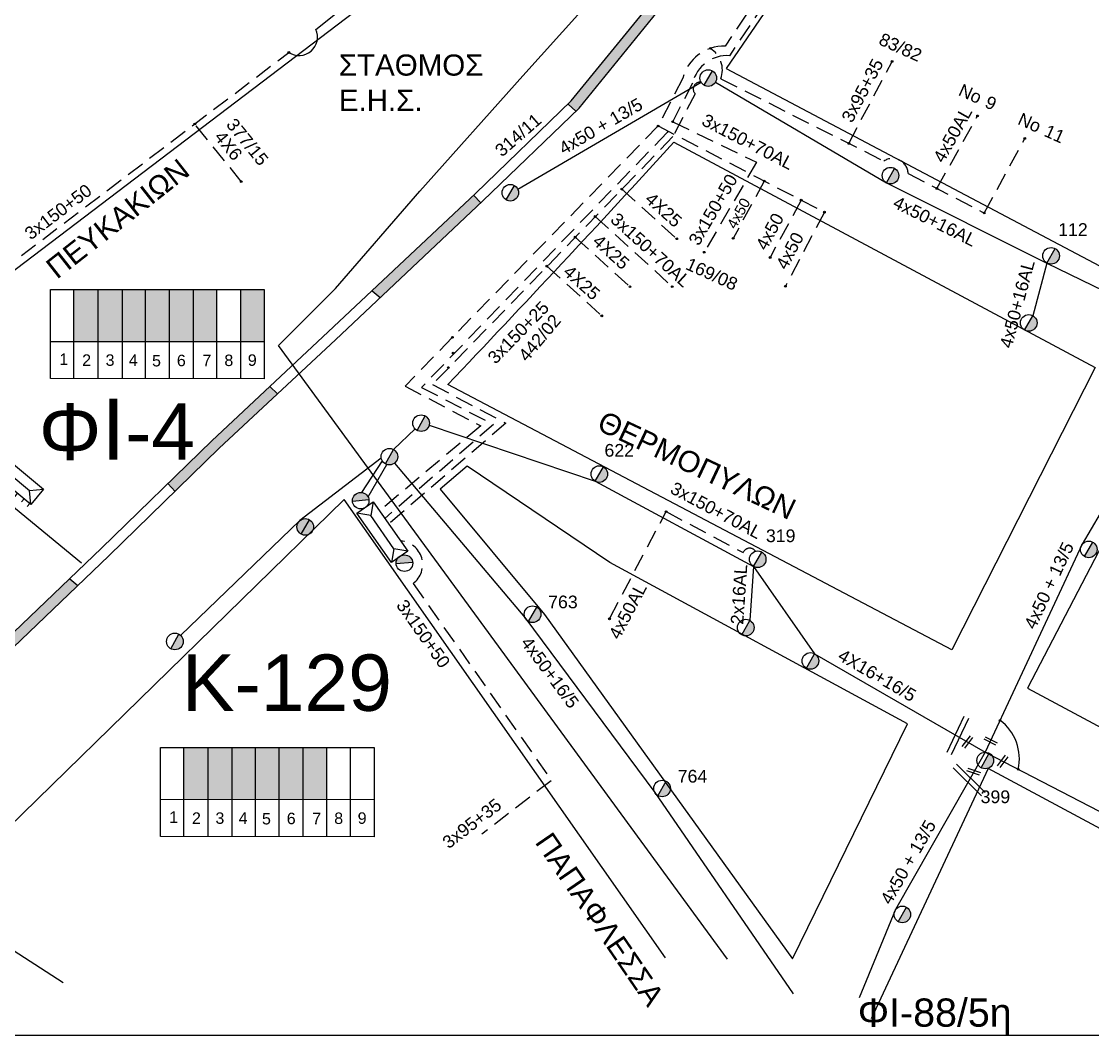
# Model space of a CAD drawing. Header units: millimetres. Extents: x 1421 to 7616, y 908 to 2861.
# Drawn here: x 6857.5 to 7009.7, y 1836.3 to 1980.2 of the extents above; entities that cross this region are included whole.
import ezdxf
from ezdxf.enums import TextEntityAlignment as Align
from ezdxf.lldxf.tags import DXFTag

# ---------------------------------------------------------------- set-up
doc = ezdxf.new("R2010")
doc.units = ezdxf.units.MM
doc.linetypes.add('DASHED', pattern=[19.05, 12.7, -6.35])
for name, color, linetype, lineweight in [('2x16AL', 7, 'Continuous', 30), ('2x6', 7, 'SYN_LINE', 30), ('3x150+25', 7, 'Continuous', 30), ('3x150+50', 7, 'Continuous', 30), ('3x95+35', 7, 'Continuous', 30), ('4X16+16_5', 7, 'Continuous', 30), ('4x50', 7, 'Continuous', 30), ('4x50 + 13_5', 7, 'SYN_LINE', 30), ('4x50+16_5', 7, 'Continuous', 30), ('Άγνωστα', 7, 'Continuous', 30), ('Γυμνά εναέρια ΧΤ (3Φ) 4x50AL', 7, 'Continuous', 30), ('Γυμνά εναέρια ΧΤ και ΦΟΠ (3Φ)   4x50+16AL', 7, 'Continuous', 30), ('Καλωδια Χ.Τ 3x95+35', 7, 'DASHED', 30), ('Καλώδια ΧΤ   3x150+70AL', 7, 'DASHED', 30), ('Καλώδια ΧΤ   3x150AL+50CU', 7, 'DASHED', 30), ('Υπογεια Καλωδια Δικτυου ΧΤ 4X25', 7, 'DASHED', 30), ('Υπόγεια καλώδια Παροχών ΧΤ   4x50AL', 7, 'DASHED', 30), ('Υπόγεια καλώδια Παροχών ΧΤ   4x6', 7, 'DASHED', 30)]:
    doc.layers.add(name, color=color, linetype=linetype, lineweight=lineweight)
for name, color, linetype in [('Pillar OTE', 7, 'Continuous'), ('TEXT ΚΑΛΩΔΙΩΝ', 7, 'Continuous'), ('ΑΓΝΩΣΤΟ ΕΝΑΕΡΙΟ ΚΑΛΩΔΙΟ', 7, 'Continuous'), ('ΑΓΝΩΣΤΟ ΥΠΟΓΕΙΟ ΚΑΛΩΔΙΟ', 7, 'DASHED'), ('Επιγραφές - Σχήματα', 7, 'Continuous'), ('Μηχανική τομή', 7, 'Continuous'), ('Στύλος Ξύλινος', 7, 'Continuous'), ('Στύλος Ξύλινος @ 1', 7, 'Continuous'), ('Στύλος ΦΜ', 7, 'Continuous'), ('Στύλος ΦΜ @ 1', 7, 'Continuous'), ('Συνδέσεις', 7, 'Continuous'), ('Τομή', 7, 'Continuous'), ('Υποσταθμός εναέριος 2 στύλων', 7, 'Continuous'), ('Υποσταθμός πόλεως', 7, 'Continuous'), ('Υπόβαθρο ΔΕΗ', 7, 'Continuous'), ('ΦΥΣΙΚΟ ΑΕΡΙΟ', 7, 'NATURAL_GAS_SUPPLY')]:
    doc.layers.add(name, color=color, linetype=linetype)
doc.styles.add('arial', font='ARIAL.TTF')
doc.styles.get("Standard").update_dxf_attribs({"font": 'ARIAL.TTF', "height": 1.8})
tags = doc.linetypes.add('NATURAL_GAS_SUPPLY', pattern='A,12.7,-5.08,["ΦΑ",Standard,S=2.54,R=0,X=-2.54,Y=-1.27],-5.08', length=22.86).pattern_tags.tags
tags[6] = DXFTag(74, 10)
doc.linetypes.add('SYN_LINE', pattern='A,0.5,-0.0001,["/\\/\\/\\/",Standard,S=0.1,R=0,X=0,Y=-0.05],-0.25', length=0.7501)

# ---------------------------------------------------------------- blocks, each defined once
blk = doc.blocks.new('ΥΠΑΡΧΩΝ ΤΣΙΜΕΝΤΕΝΙΟΣ ΣΤΥΛΟΣ')
at = {"layer": 'Στύλος ΦΜ'}
blk.add_hatch(color=7, dxfattribs=at).paths.add_polyline_path([(-1.29, -2.28, 0.574793), (2.62, 0, 0.268822), (1.3, 2.27)])
at = {"layer": 'Στύλος ΦΜ', "color": 7}
blk.add_line((-1.29, -2.28), (1.3, 2.27), dxfattribs=at)
blk.add_circle((0, 0), 2.62, dxfattribs=at)
at = {"layer": 'Στύλος ΦΜ', "flags": 4}
for tag, p in [('ΑΡΙΘΜΟΣ', (-4.68, 8.05)), ('ΤΥΠΟΣ', (-4.91, 3.03))]:
    blk.add_attdef(tag, p, '', height=4, dxfattribs=at)
blk = doc.blocks.new('ΥΠΑΡΧΩΝ ΞΥΛΙΝΟΣ ΣΤΥΛΟΣ')
at = {"layer": 'Στύλος Ξύλινος'}
h = blk.add_hatch(color=7, dxfattribs=at)
h.paths.add_polyline_path([(-2.62, 0, 0.270008), (-1.29, -2.28), (1.3, 2.27, 0.576266)])
h.paths.add_polyline_path([(-1.29, -2.28, 0.574793), (2.62, 0, 0.268822), (1.3, 2.27)])
at = {"layer": 'Στύλος Ξύλινος', "color": 7}
blk.add_line((-1.29, -2.28), (1.3, 2.27), dxfattribs=at)
blk.add_circle((0, 0), 2.62, dxfattribs=at)
at = {"layer": 'Στύλος Ξύλινος', "color": 1, "flags": 4}
for tag, p in [('ΑΡΙΘΜΟΣ', (-4.91, 8.6)), ('ΤΥΠΟΣ', (-4.85, 3.39))]:
    blk.add_attdef(tag, p, '', height=4, dxfattribs=at)
blk = doc.blocks.new('ΥΠΟΣΤΑΘΜΟΣ ΠΟΛΕΩΣ 9 ΑΝΑΧΩΡΗΣΕΩΝ')
at = {"layer": 'Υποσταθμός πόλεως', "ltscale": 40}
for p, q in [((-9.63, -2.82), (-9.63, -4)), ((-7.12, -2.82), (-7.12, -4)), ((-4.84, -2.82), (-4.84, -4)), ((-2.36, -2.82), (-2.36, -4)), ((0.09, -2.82), (0.09, -4)), ((2.55, -2.82), (2.55, -4)), ((5.02, -2.82), (5.02, -4)), ((7.48, -2.82), (7.48, -4)), ((9.61, -2.82), (9.61, -4))]:
    blk.add_line(p, q, dxfattribs=at)
blk.add_lwpolyline([(-10.02, 2.82), (10.02, 2.82), (10.02, -2.82), (-10.02, -2.82)], close=True, dxfattribs=at)
for points in [[(-7.21, 0), (-10.02, 2.82)], [(-10.02, -2.82), (-7.21, 0)], [(-7.21, 0), (7.21, 0)], [(7.21, 0), (10.02, 2.82)], [(10.02, -2.82), (7.21, 0)]]:
    blk.add_lwpolyline(points, dxfattribs=at)
at = {"layer": 'Υποσταθμός πόλεως', "linetype": 'SYN_LINE', "ltscale": 40, "flags": 1}
for tag, p in [('ΜΕΤΑΣΧΗΜΑΤΙΣΜΟΣ', (10.79, 1.71)), ('ΙΣΧΥΣ', (10.77, -1.08)), ('ΑΡΙΘΜΟΣ', (10.89, -3.8))]:
    blk.add_attdef(tag, p, '', height=1.8, dxfattribs=at)
blk = doc.blocks.new('_ΣΥΝΔΕΣΗ')
at = {"layer": 'Συνδέσεις', "linetype": 'SYN_LINE', "ltscale": 40}
blk.add_hatch(color=256, dxfattribs=at).paths.add_polyline_path([(0.5, -0.01, 1), (-0.5, -0.01, 1)])
at = {"layer": 'Συνδέσεις'}
blk.add_circle((0, -0.01), 0.5, dxfattribs=at)
blk = doc.blocks.new('ΥΠΟΣΤΑΘΜΟΣ ΕΝΑΕΡΙΟΣ ΕΠΙ 2 ΣΤΥΛΩΝ')
at = {"layer": 'Υποσταθμός εναέριος 2 στύλων', "linetype": 'Continuous'}
for points in [[(-11.97, -2.11, 0.574793), (-8.45, -0.07, 0.268822), (-9.64, 1.98)], [(9.68, -2.15, 0.574793), (13.19, -0.1, 0.268822), (12.01, 1.95)]]:
    blk.add_hatch(color=256, dxfattribs=at).paths.add_polyline_path(points)
for p, q in [((-11.97, -2.11), (-9.64, 1.98)), ((9.68, -2.15), (12.01, 1.95))]:
    blk.add_line(p, q, dxfattribs=at)
for centre in [(-10.81, -0.07), (10.84, -0.1)]:
    blk.add_circle(centre, 2.36, dxfattribs=at)
at = {"layer": 'Υποσταθμός πόλεως', "linetype": 'Continuous', "ltscale": 40}
blk.add_lwpolyline([(-8.57, 2.82), (8.57, 2.82), (8.57, -2.82), (-8.57, -2.82)], close=True, dxfattribs=at)
for points in [[(-5.75, 0), (-8.57, 2.82)], [(-8.57, -2.82), (-5.75, 0)], [(-5.75, 0), (5.75, 0)], [(5.75, 0), (8.57, 2.82)], [(8.57, -2.82), (5.75, 0)]]:
    blk.add_lwpolyline(points, dxfattribs=at)
at = {"layer": 'Υποσταθμός εναέριος 2 στύλων', "ltscale": 40, "flags": 1}
for tag, p in [('ΜΕΤΑΣΧΗΜΑΤΙΣΜΟΣ', (14.09, 2.51)), ('ΙΣΧΥΣ', (14.07, -0.28)), ('ΑΡΙΘΜΟΣ', (14.19, -3))]:
    blk.add_attdef(tag, p, '', height=1.8, dxfattribs=at)
blk = doc.blocks.new('ΜΗΧΑΝΙΚΗ ΤΟΜΗ')
at = {"layer": 'Μηχανική τομή', "ltscale": 40}
for p, q in [((-3.79, 1.21), (3.79, 1.21)), ((3.79, -0.34), (-3.79, -0.34))]:
    blk.add_line(p, q, dxfattribs=at)
blk = doc.blocks.new('ΤΟΜΗ')
at = {"layer": 'Τομή', "ltscale": 40}
for p, q in [((11.33, -0.65), (-11.4, -0.65)), ((11.33, -3.42), (-11.4, -3.42))]:
    blk.add_line(p, q, dxfattribs=at)

msp = doc.modelspace()

# ---------------------------------------------------------------- hatches: boundary and pattern name
at = {"layer": 'Καλώδια ΧΤ   3x150AL+50CU', "linetype": 'DASHED', "lineweight": -3, "ltscale": 0.2}
h = msp.add_hatch(color=2, dxfattribs=at)
h.dxf.hatch_style = 1
h.paths.add_polyline_path([(6868.45, 1942.16), (6865.01, 1942.16), (6865.01, 1934.8), (6868.45, 1934.8)])
h = msp.add_hatch(color=1, dxfattribs=at)
h.dxf.hatch_style = 1
h.paths.add_polyline_path([(6868.45, 1934.8), (6871.89, 1934.79), (6871.89, 1942.16), (6868.45, 1942.16)])
h = msp.add_hatch(color=6, dxfattribs=at)
h.dxf.hatch_style = 1
h.paths.add_polyline_path([(6875.19, 1942.16), (6871.89, 1942.16), (6871.89, 1934.79), (6875.19, 1934.79)])
h = msp.add_hatch(color=27, dxfattribs=at)
h.dxf.hatch_style = 1
h.paths.add_polyline_path([(6875.19, 1934.79), (6878.57, 1934.79), (6878.57, 1942.16), (6875.19, 1942.16)])
h = msp.add_hatch(color=151, dxfattribs=at)
h.dxf.hatch_style = 1
h.paths.add_polyline_path([(6878.57, 1934.79), (6881.97, 1934.78), (6881.97, 1942.16), (6878.57, 1942.16)])
h = msp.add_hatch(color=30, dxfattribs=at)
h.dxf.hatch_style = 1
h.paths.add_polyline_path([(6881.91, 1934.79), (6885.31, 1934.78), (6885.31, 1942.16), (6881.91, 1942.16)])
h = msp.add_hatch(color=5, dxfattribs=at)
h.dxf.hatch_style = 1
h.paths.add_polyline_path([(6888.64, 1934.79), (6892.03, 1934.78), (6892.03, 1942.16), (6888.64, 1942.16)])
h = msp.add_hatch(color=27, dxfattribs=at)
h.dxf.hatch_style = 1
h.paths.add_polyline_path([(6884.05, 1877.16), (6880.61, 1877.16), (6880.61, 1869.79), (6884.05, 1869.79)])
h = msp.add_hatch(color=5, dxfattribs=at)
h.dxf.hatch_style = 1
h.paths.add_polyline_path([(6884.05, 1869.79), (6887.49, 1869.79), (6887.49, 1877.15), (6884.05, 1877.16)])
h = msp.add_hatch(color=6, dxfattribs=at)
h.dxf.hatch_style = 1
h.paths.add_polyline_path([(6890.79, 1877.15), (6887.49, 1877.15), (6887.49, 1869.79), (6890.79, 1869.78)])
h = msp.add_hatch(color=2, dxfattribs=at)
h.dxf.hatch_style = 1
h.paths.add_polyline_path([(6890.79, 1869.78), (6894.17, 1869.78), (6894.17, 1877.15), (6890.79, 1877.15)])
h = msp.add_hatch(color=30, dxfattribs=at)
h.dxf.hatch_style = 1
h.paths.add_polyline_path([(6894.17, 1869.78), (6897.57, 1869.78), (6897.57, 1877.15), (6894.17, 1877.15)])
h = msp.add_hatch(color=62, dxfattribs=at)
h.dxf.hatch_style = 1
h.paths.add_polyline_path([(6897.51, 1869.78), (6900.91, 1869.78), (6900.91, 1877.15), (6897.51, 1877.15)])
at = {"layer": 'Υπόβαθρο ΔΕΗ', "linetype": 'Continuous', "lineweight": -3, "ltscale": 0.1}
h = msp.add_hatch(color=256, dxfattribs=at)
h.dxf.hatch_style = 1
h.paths.add_polyline_path([(6865.56, 1900.14), (6864.4, 1901.1), (6853.03, 1890.26), (6849.66, 1887.15), (6850.82, 1886.18), (6854.05, 1889.16)])
h.paths.add_polyline_path([(6893.91, 1927.34), (6892.82, 1928.37), (6884.61, 1920.7), (6878.35, 1914.6), (6879.37, 1913.5), (6885.65, 1919.62)])
h.paths.add_polyline_path([(6922.81, 1954.48), (6921.77, 1955.56), (6907.35, 1941.99), (6908.5, 1941.01)])
h.paths.add_polyline_path([(6947.83, 1981.52), (6949.28, 1983.52), (6948.07, 1984.39), (6946.64, 1982.44), (6935.63, 1968.93), (6935.18, 1968.49), (6936.27, 1967.46), (6936.74, 1967.91)])

# ---------------------------------------------------------------- linework, layer by layer
at = {"layer": '2x16AL', "color": 30, "lineweight": -3, "ltscale": 0.1}
msp.add_lwpolyline([(6961.52, 1902.85), (6961, 1895.2)], dxfattribs=at)
at = {"layer": '2x6', "color": 6, "linetype": 'SYN_LINE', "lineweight": -3, "ltscale": 15}
msp.add_lwpolyline([(6908.66, 1918.21), (6897.11, 1909.37), (6880.16, 1893.05)], dxfattribs=at)
at = {"layer": '3x150+25', "color": 5, "linetype": 'DASHED', "lineweight": -3, "ltscale": 0.2}
msp.add_lwpolyline([(6954.07, 1971.58, 0.701955), (6953.21, 1969.95), (6950.07, 1963.86), (6915.93, 1928.67), (6926.35, 1923.18), (6909.71, 1908.87)], format="xyb", dxfattribs=at)
at = {"layer": '3x150+50', "color": 1, "linetype": 'DASHED', "lineweight": -3, "ltscale": 0.2}
msp.add_lwpolyline([(6851.9, 1916.65), (6850.43, 1914.86), (6839.24, 1924.1, -0.327267), (6839.33, 1933.14), (6895.52, 1975.8)], format="xyb", dxfattribs=at)
at = {"layer": '3x150+50', "color": 27, "linetype": 'DASHED', "lineweight": -3, "ltscale": 0.2}
msp.add_lwpolyline([(6950.04, 1965.98), (6961.96, 1960.23), (6954.52, 1947.45)], dxfattribs=at)
at = {"layer": '3x150+50', "color": 2, "linetype": 'DASHED', "lineweight": -3, "ltscale": 0.2}
msp.add_lwpolyline([(6911.41, 1906.45, -0.701899), (6913.17, 1900.44), (6932.81, 1872.49)], format="xyb", dxfattribs=at)
at = {"layer": '3x95+35', "color": 2, "linetype": 'DASHED', "lineweight": -3, "ltscale": 0.2}
msp.add_lwpolyline([(6932.76, 1872.44), (6922.95, 1864.86)], dxfattribs=at)
at = {"layer": '4X16+16_5', "color": 30, "lineweight": -3, "ltscale": 0.1}
msp.add_lwpolyline([(6961.52, 1902.85), (6970.19, 1890.46), (6994.41, 1876.48)], dxfattribs=at)
at = {"layer": '4x50', "color": 62, "linetype": 'DASHED', "lineweight": -3, "ltscale": 0.2}
for points in [[(6963.05, 1957.56), (6958.63, 1949.41)], [(6968.29, 1954.85), (6963.87, 1946.7)], [(6971.59, 1953.14), (6966.05, 1942.62)]]:
    msp.add_lwpolyline(points, dxfattribs=at)
at = {"layer": '4x50 + 13_5', "color": 5, "lineweight": -3, "ltscale": 0.1}
msp.add_lwpolyline([(6928.04, 1956.39), (6954.07, 1971.58)], dxfattribs=at)
at = {"layer": '4x50 + 13_5', "color": 133, "linetype": 'Continuous', "lineweight": -3, "ltscale": 0.1}
msp.add_lwpolyline([(7024.8, 1934.32), (7008.18, 1905.99), (6994.41, 1876.48), (7028.07, 1859.09), (7039.5, 1852.77), (7062.84, 1843.99)], dxfattribs=at)
at = {"layer": '4x50 + 13_5', "color": 27, "lineweight": -3, "ltscale": 0.1}
msp.add_lwpolyline([(6994.41, 1876.48), (6981.7, 1854.14), (6976.51, 1841.61)], dxfattribs=at)
at = {"layer": '4x50+16_5', "color": 6, "lineweight": -3, "ltscale": 0.1}
msp.add_lwpolyline([(6910.52, 1917.5), (6929.05, 1895.62), (6947.5, 1870.77), (6967.16, 1842.17)], dxfattribs=at)
at = {"layer": 'Pillar OTE', "lineweight": -3, "ltscale": 40}
for points in [[(6861.68, 1929.52), (6861.68, 1942.16), (6892.02, 1942.16), (6892.02, 1929.49), (6861.68, 1929.52)], [(6865.01, 1929.52), (6865.01, 1942.16)], [(6868.45, 1929.52), (6868.45, 1942.16)], [(6871.89, 1929.51), (6871.89, 1942.16)], [(6875.19, 1929.51), (6875.19, 1942.16)], [(6878.57, 1929.51), (6878.57, 1942.16)], [(6881.97, 1929.5), (6881.97, 1942.16)], [(6885.31, 1929.5), (6885.31, 1942.16)], [(6888.7, 1929.5), (6888.7, 1942.16)], [(6861.68, 1934.8), (6892.02, 1934.77)], [(6877.28, 1864.52), (6877.28, 1877.16), (6907.62, 1877.15), (6907.62, 1864.49), (6877.28, 1864.52)], [(6880.61, 1864.51), (6880.61, 1877.16)], [(6884.05, 1864.51), (6884.05, 1877.16)], [(6887.49, 1864.51), (6887.49, 1877.15)], [(6890.79, 1864.5), (6890.79, 1877.15)], [(6894.17, 1864.5), (6894.17, 1877.15)], [(6897.57, 1864.5), (6897.57, 1877.15)], [(6900.91, 1864.49), (6900.91, 1877.15)], [(6904.3, 1864.49), (6904.3, 1877.15)], [(6877.28, 1869.8), (6907.62, 1869.77)]]:
    msp.add_lwpolyline(points, dxfattribs=at)
at = {"layer": 'Άγνωστα', "lineweight": -3, "ltscale": 0.1}
msp.add_lwpolyline([(7529.06, 1836.26), (5255.84, 1836.26), (5255.84, 2847.77), (7529.06, 2847.77)], close=True, dxfattribs=at)
at = {"layer": 'ΑΓΝΩΣΤΟ ΕΝΑΕΡΙΟ ΚΑΛΩΔΙΟ', "color": 30, "linetype": 'SYN_LINE', "lineweight": -3, "ltscale": 7}
for points in [[(6910.4, 1919.46), (6913.46, 1922.39)], [(6905.87, 1913.35), (6908.81, 1917.82)], [(6906.77, 1912.73), (6909.46, 1917.31)]]:
    msp.add_lwpolyline(points, dxfattribs=at)
at = {"layer": 'ΑΓΝΩΣΤΟ ΥΠΟΓΕΙΟ ΚΑΛΩΔΙΟ', "color": 62, "lineweight": -3, "ltscale": 0.2}
for points in [[(7004.84, 2050.58), (6990.06, 2025.66), (6957.48, 1976.69, 0.351607), (6951.46, 1972.14), (6947.96, 1965.37), (6912.03, 1928.46), (6922.77, 1922.81), (6908.41, 1910.73)], [(6955.4, 1976.38, -0.352827), (6956.87, 1972.07), (6980.03, 1960.39, -0.588873), (6983.48, 1958.61), (6994.29, 1953.01)]]:
    msp.add_lwpolyline(points, format="xyb", dxfattribs=at)
at = {"layer": 'ΑΓΝΩΣΤΟ ΥΠΟΓΕΙΟ ΚΑΛΩΔΙΟ', "color": 27, "lineweight": -3, "ltscale": 0.2}
msp.add_lwpolyline([(6995.29, 2020.76, -0.486752), (6993.54, 2022.24), (6990.78, 2023.91), (6958.12, 1975.35, 0.369342), (6952.87, 1971.46), (6949.25, 1964.45), (6914.37, 1928.26), (6924.59, 1922.98), (6909.16, 1909.66)], format="xyb", dxfattribs=at)
at = {"layer": 'Γυμνά εναέρια ΧΤ (3Φ) 4x50AL', "color": 1, "lineweight": -3, "ltscale": 0.1}
msp.add_lwpolyline([(6895.52, 1975.8, 0.752661), (6899.36, 1979.08), (6905.2, 1983.74)], format="xyb", dxfattribs=at)
at = {"layer": 'Γυμνά εναέρια ΧΤ και ΦΟΠ (3Φ)   4x50+16AL', "color": 5, "lineweight": -3, "ltscale": 0.1}
for points in [[(6956.12, 1971.61), (6980.39, 1957.3), (7003.19, 1945.92), (7024.25, 1935.66)], [(7003.19, 1945.92), (7001.18, 1938.44)]]:
    msp.add_lwpolyline(points, dxfattribs=at)
at = {"layer": 'Γυμνά εναέρια ΧΤ και ΦΟΠ (3Φ)   4x50+16AL', "color": 30, "lineweight": -3, "ltscale": 0.1}
msp.add_lwpolyline([(6915.45, 1922.89), (6939.04, 1914.94), (6961.52, 1902.85)], dxfattribs=at)
at = {"layer": 'Καλωδια Χ.Τ 3x95+35', "color": 62, "lineweight": -3, "ltscale": 0.2}
msp.add_lwpolyline([(6975.05, 1962.9), (6981.19, 1974.54)], dxfattribs=at)
at = {"layer": 'Καλώδια ΧΤ   3x150+70AL', "color": 62, "lineweight": -3, "ltscale": 0.2}
msp.add_lwpolyline([(6947.96, 1965.37), (6971.59, 1953.14)], dxfattribs=at)
at = {"layer": 'Καλώδια ΧΤ   3x150+70AL', "color": 5, "lineweight": -3, "ltscale": 0.2}
msp.add_lwpolyline([(6939.04, 1952.53), (6949.98, 1942.57)], dxfattribs=at)
at = {"layer": 'Καλώδια ΧΤ   3x150+70AL', "color": 30, "lineweight": -3, "ltscale": 0.2}
msp.add_lwpolyline([(6949.1, 1910.63), (6960.04, 1904.81, -0.597632), (6961.8, 1905.01)], format="xyb", dxfattribs=at)
at = {"layer": 'Υπογεια Καλωδια Δικτυου ΧΤ 4X25', "color": 5, "lineweight": -3, "ltscale": 0.2}
for points in [[(6942.83, 1956.42), (6950.6, 1949.36)], [(6936.19, 1949.61), (6943.97, 1942.55)], [(6932.18, 1945.48), (6939.96, 1938.43)]]:
    msp.add_lwpolyline(points, dxfattribs=at)
at = {"layer": 'Υπόβαθρο ΔΕΗ', "linetype": 'Continuous', "lineweight": -3, "ltscale": 0.1}
for points in [[(6802.03, 1840.57), (6830.35, 1869.96), (6842.54, 1880.58), (6853.03, 1890.26), (6868.93, 1905.42), (6884.61, 1920.7), (6901.11, 1936.13), (6922.04, 1955.81), (6935.63, 1968.93), (6946.64, 1982.44), (6953.94, 1992.48), (6959.28, 2000.71), (6970.24, 2018.78), (6979.59, 2035.13), (6988.52, 2053.1), (6997.38, 2071.08), (7005.88, 2088.13), (7013.33, 2103.18)], [(6804.8, 1840.57), (6831.32, 1868.82), (6843.54, 1879.46), (6854.05, 1889.16), (6869.97, 1904.34), (6885.65, 1919.62), (6902.14, 1935.03), (6923.07, 1954.73), (6936.74, 1967.91), (6947.83, 1981.52), (6955.18, 1991.63), (6960.55, 1999.91), (6971.53, 2018.02), (6980.92, 2034.43), (6989.87, 2052.43), (6998.73, 2070.42), (7007.22, 2087.47), (7014.7, 2102.55)], [(6935.18, 1968.49), (6936.27, 1967.46)], [(6921.77, 1955.56), (6922.81, 1954.48)], [(6907.35, 1941.99), (6908.5, 1941.01)], [(6892.82, 1928.37), (6893.91, 1927.34)], [(6878.35, 1914.6), (6879.37, 1913.5)], [(6864.4, 1901.1), (6865.56, 1900.14)]]:
    msp.add_lwpolyline(points, dxfattribs=at)
at = {"layer": 'Υπόβαθρο ΔΕΗ', "lineweight": -3, "ltscale": 0.1}
for points in [[(6866.07, 1903.3), (6840.05, 1924.68, -0.321637), (6840.05, 1932.43), (6926.45, 1998.03), (6954.43, 2021.7), (6958.12, 2018.28)], [(6950.22, 1963.06), (7010.04, 1931.1), (6989.67, 1890.99), (6918.1, 1928.66, 0.004598), (6950.22, 1963.06, -2.026289)]]:
    msp.add_lwpolyline(points, format="xyb", dxfattribs=at)
for points in [[(6985.5, 2014.28), (6957.63, 1973.55), (7016.49, 1942.43), (7038.33, 1985.09)], [(7043.57, 1862.47), (7063.28, 1901.81), (7021.19, 1925.46), (7000.43, 1885.59)], [(6967.03, 1847.17), (6983.38, 1880.51), (6941.09, 1903.42), (6920.87, 1917.08), (6917, 1913.82), (6931.82, 1896.02)]]:
    msp.add_lwpolyline(points, close=True, dxfattribs=at)
for points in [[(6949.04, 1847.27), (6903.4, 1912.35), (6845.19, 1855.59), (6863.47, 1843.81)], [(7031.13, 1836.26), (7037.7, 1851.19), (6994.83, 1874.15), (6978.23, 1838.61)]]:
    msp.add_lwpolyline(points, dxfattribs=at)
at = {"layer": 'Υπόβαθρο ΔΕΗ', "lineweight": -3}
msp.add_arc((6992.47, 1875.53), 6.81, 347.4393, 53.4537, dxfattribs=at)
at = {"layer": 'Υπόγεια καλώδια Παροχών ΧΤ   4x50AL', "color": 62, "lineweight": -3, "ltscale": 0.2}
for points in [[(6987.56, 1956.5), (6993.34, 1966.8)], [(6994.29, 1953.01), (7000.04, 1963.61)]]:
    msp.add_lwpolyline(points, dxfattribs=at)
at = {"layer": 'Υπόγεια καλώδια Παροχών ΧΤ   4x50AL', "color": 30, "lineweight": -3, "ltscale": 0.2}
msp.add_lwpolyline([(6941.12, 1895.53), (6949.1, 1910.63)], dxfattribs=at)
at = {"layer": 'Υπόγεια καλώδια Παροχών ΧΤ   4x6', "color": 1, "linetype": 'DASHED', "lineweight": -3, "ltscale": 0.2}
msp.add_lwpolyline([(6888.77, 1957.48), (6882.16, 1965.66)], dxfattribs=at)
at = {"layer": 'ΦΥΣΙΚΟ ΑΕΡΙΟ', "color": 85, "linetype": 'NATURAL_GAS_SUPPLY', "lineweight": -3}
msp.add_lwpolyline([(6957.83, 1847.1), (6894.08, 1934.22), (6902.13, 1942.28), (6914.13, 1956.11), (6928.76, 1972.5), (6936.98, 1981.64), (6972.96, 2042.3), (6993.25, 2077.39), (7017.28, 2136.87), (7027.79, 2146.71), (7033.22, 2162.16), (7046.23, 2226.14), (7068.31, 2277.74), (7091.24, 2318.78), (7129.64, 2356.05), (7174.19, 2392.48), (7190.52, 2418.73)], dxfattribs=at)

# ---------------------------------------------------------------- block references
at = {"layer": 'Μηχανική τομή', "lineweight": -3}
for p, xscale, yscale, zscale, rotation in [((6991.81, 1878), 0.2499999999999677, 0.2499999999999677, 0.2499999999999677, 232.6822713717391), ((6995.14, 1877.98), 0.2499999999999677, 0.2499999999999677, 0.2499999999999677, 333.6800415607838), ((6996.81, 1875.26), 0.2499999999999677, 0.2499999999999677, 0.2499999999999677, 233.4365855906475), ((6992.74, 1873.61), 0.2499999999999676, 0.2499999999999676, 0.2499999999999676, 340.6634752483143)]:
    msp.add_blockref('ΜΗΧΑΝΙΚΗ ΤΟΜΗ', p, dxfattribs=dict(at, xscale=xscale, yscale=yscale, zscale=zscale, rotation=rotation))
at = {"layer": 'Στύλος Ξύλινος @ 1', "lineweight": -3, "ltscale": 40, "xscale": 0.4499999999998181, "yscale": 0.4499999999998181, "zscale": 0.4499999999998181}
msp.add_blockref('ΥΠΑΡΧΩΝ ΞΥΛΙΝΟΣ ΣΤΥΛΟΣ', (6897.86, 1908.46), dxfattribs=at)
at = {"layer": 'Στύλος ΦΜ @ 1', "lineweight": -3, "ltscale": 40, "xscale": 0.4499999999998181, "yscale": 0.4499999999998181, "zscale": 0.4499999999998181}
for p in [(6955.09, 1972.17), (6980.97, 1958.32), (6926.98, 1955.9), (7000.6, 1937.42), (6914.31, 1923.19), (6909.81, 1918.43), (6960.42, 1894.17), (6879.34, 1892.2), (6969.6, 1889.44), (6982.65, 1853.45)]:
    msp.add_blockref('ΥΠΑΡΧΩΝ ΤΣΙΜΕΝΤΕΝΙΟΣ ΣΤΥΛΟΣ', p, dxfattribs=at)
at = {"layer": 'Στύλος ΦΜ @ 1', "lineweight": -3, "ltscale": 40}
ref = msp.add_blockref('ΥΠΑΡΧΩΝ ΤΣΙΜΕΝΤΕΝΙΟΣ ΣΤΥΛΟΣ', (7003.77, 1946.94), dxfattribs=dict(at, xscale=0.4499999999998181, yscale=0.4499999999998181, zscale=0.4499999999998181))
ref.add_attrib('ΑΡΙΘΜΟΣ', '112', (7004.78, 1949.77), dxfattribs={"layer": 'Στύλος ΦΜ', "height": 1.8, "flags": 4})
ref = msp.add_blockref('ΥΠΑΡΧΩΝ ΤΣΙΜΕΝΤΕΝΙΟΣ ΣΤΥΛΟΣ', (6939.62, 1915.96), dxfattribs=dict(at, xscale=0.4499999999998181, yscale=0.4499999999998181, zscale=0.4499999999998181))
ref.add_attrib('ΑΡΙΘΜΟΣ', '622', (6940.35, 1918.43), dxfattribs={"layer": 'Στύλος ΦΜ', "height": 1.8, "flags": 4})
ref = msp.add_blockref('ΥΠΑΡΧΩΝ ΤΣΙΜΕΝΤΕΝΙΟΣ ΣΤΥΛΟΣ', (6962.11, 1903.87), dxfattribs=dict(at, xscale=0.4499999999998181, yscale=0.4499999999998181, zscale=0.4499999999998181))
ref.add_attrib('ΑΡΙΘΜΟΣ', '319', (6963.28, 1906.3), dxfattribs={"layer": 'Στύλος ΦΜ', "height": 1.8, "flags": 4})
ref = msp.add_blockref('ΥΠΑΡΧΩΝ ΤΣΙΜΕΝΤΕΝΙΟΣ ΣΤΥΛΟΣ', (7009.12, 1905.27), dxfattribs=dict(at, xscale=0.4499999999998181, yscale=0.4499999999998181, zscale=0.4499999999998181))
ref.add_attrib('ΑΡΙΘΜΟΣ', '846', (7011.43, 1902.57), dxfattribs={"layer": 'Στύλος ΦΜ', "height": 1.8, "flags": 4})
ref = msp.add_blockref('ΥΠΑΡΧΩΝ ΤΣΙΜΕΝΤΕΝΙΟΣ ΣΤΥΛΟΣ', (6930.14, 1896.07), dxfattribs=dict(at, xscale=0.4499999999998181, yscale=0.4499999999998181, zscale=0.4499999999998181))
ref.add_attrib('ΑΡΙΘΜΟΣ', '763', (6932.35, 1896.91), dxfattribs={"layer": 'Στύλος ΦΜ', "height": 1.8, "flags": 4})
ref = msp.add_blockref('ΥΠΑΡΧΩΝ ΤΣΙΜΕΝΤΕΝΙΟΣ ΣΤΥΛΟΣ', (6994.42, 1875.3), dxfattribs=dict(at, xscale=0.4499999999998181, yscale=0.4499999999998181, zscale=0.4499999999998181))
ref.add_attrib('ΑΡΙΘΜΟΣ', '399', (6993.77, 1869.25), dxfattribs={"layer": 'Στύλος ΦΜ', "height": 1.8, "flags": 4})
ref = msp.add_blockref('ΥΠΑΡΧΩΝ ΤΣΙΜΕΝΤΕΝΙΟΣ ΣΤΥΛΟΣ', (6948.53, 1871.33), dxfattribs=dict(at, xscale=0.4499999999998181, yscale=0.4499999999998181, zscale=0.4499999999998181))
ref.add_attrib('ΑΡΙΘΜΟΣ', '764', (6950.75, 1872.17), dxfattribs={"layer": 'Στύλος ΦΜ', "height": 1.8, "flags": 4})
at = {"layer": 'Συνδέσεις', "lineweight": -3, "xscale": 0.25, "yscale": 0.25, "zscale": 0.25}
for p in [(6955.4, 1976.39), (6895.52, 1975.8), (6981.19, 1974.54), (6993.34, 1966.8), (6882.17, 1965.66), (6947.97, 1965.37), (6950.04, 1965.98), (6975.06, 1962.9), (7000.04, 1963.61), (6888.77, 1957.48), (6942.83, 1956.42), (6963.05, 1957.56), (6987.56, 1956.5), (6968.29, 1954.85), (6971.59, 1953.14), (6939.04, 1952.53), (6994.29, 1953.02), (6936.19, 1949.61), (6950.61, 1949.37), (6958.63, 1949.42), (6954.52, 1947.45), (6963.88, 1946.7), (6932.18, 1945.48), (6943.97, 1942.55), (6949.98, 1942.57), (6966.05, 1942.62), (6939.96, 1938.43), (6918.76, 1935.37), (6918.87, 1933.14), (6918.17, 1931.08), (6949.1, 1910.63), (6941.06, 1895.42), (6996.52, 1881), (6999.12, 1874.05)]:
    msp.add_blockref('_ΣΥΝΔΕΣΗ', p, dxfattribs=at)
at = {"layer": 'Τομή', "lineweight": -3, "xscale": 0.25, "yscale": 0.25, "zscale": 0.25}
for p, rotation in [((6990.04, 1879.07), 64.59744286968285), ((6991.77, 1872.17), 135.2403617248412)]:
    msp.add_blockref('ΤΟΜΗ', p, dxfattribs=dict(at, rotation=rotation))
at = {"layer": 'Υποσταθμός εναέριος 2 στύλων', "lineweight": -3, "xscale": 0.4999999999999997, "yscale": 0.4999999999999997, "zscale": 0.4999999999999997, "rotation": 125.0417683542254}
msp.add_blockref('ΥΠΟΣΤΑΘΜΟΣ ΕΝΑΕΡΙΟΣ ΕΠΙ 2 ΣΤΥΛΩΝ', (6908.8, 1907.72), dxfattribs=at)
at = {"layer": 'Υποσταθμός πόλεως', "lineweight": -3, "xscale": 0.4999999999999998, "yscale": 0.4999999999999998, "zscale": 0.4999999999999998, "rotation": 320.5917507574994}
msp.add_blockref('ΥΠΟΣΤΑΘΜΟΣ ΠΟΛΕΩΣ 9 ΑΝΑΧΩΡΗΣΕΩΝ', (6855.92, 1915.93), dxfattribs=at)

# ---------------------------------------------------------------- texts
at = {"lineweight": -3, "ltscale": 40, "insert": (6902.62, 1975.52), "char_height": 3, "width": 64.8866, "attachment_point": 1, "style": 'arial'}
msp.add_mtext('ΣΤΑΘΜΟΣ\\PΕ.Η.Σ.', dxfattribs=at)
at = {"lineweight": -3, "ltscale": 40, "char_height": 3, "attachment_point": 1, "style": 'arial'}
for s, insert, width, rotation in [('ΠΕΥΚΑΚΙΩΝ', (6860.73, 1945.89), 64.8866, 38.1942), ('ΘΕΡΜΟΠΥΛΩΝ', (6940.37, 1925.05), 36.4854, 334.7806), ('ΠΑΠΑΦΛΕΣΣΑ', (6932.86, 1865.4), 64.8866, 304.4127)]:
    msp.add_mtext(s, dxfattribs=dict(at, insert=insert, width=width, rotation=rotation))
at = {"lineweight": -3, "ltscale": 30, "char_height": 1.63, "width": 11.2573, "attachment_point": 1}
for s, insert in [('1', (6862.93, 1933.08)), ('2', (6866.17, 1932.95)), ('3', (6869.5, 1932.95)), ('4', (6872.8, 1932.95)), ('5', (6876.1, 1932.87)), ('6', (6879.62, 1932.9)), ('7', (6883.25, 1932.9)), ('8', (6886.37, 1932.92)), ('9', (6889.7, 1932.95)), ('1', (6878.53, 1868.08)), ('2', (6881.77, 1867.94)), ('3', (6885.1, 1867.94)), ('4', (6888.4, 1867.94)), ('5', (6891.71, 1867.86)), ('6', (6895.23, 1867.89)), ('7', (6898.85, 1867.89)), ('8', (6901.97, 1867.92)), ('9', (6905.3, 1867.94))]:
    msp.add_mtext(s, dxfattribs=dict(at, insert=insert))
at = {"layer": 'TEXT ΚΑΛΩΔΙΩΝ', "lineweight": -3, "ltscale": 0.1, "style": 'arial'}
for s, height, rotation, p in [('3x95+35', 1.8, 62.2223, (6976.98, 1970.41)), ('4x50 + 13/5', 1.8, 30.2777, (6939.82, 1965.35)), ('3x150+70AL', 1.8, 332.6346, (6960.72, 1963.14)), (' 4x50AL', 1.8, 60.7071, (6989.62, 1963.85)), ('377/15', 1.8, 309, (6889.65, 1963.11)), (' 4X6', 1.8, 309, (6886.73, 1962.86)), ('3x150+50', 1.8, 59.7763, (6955.76, 1953.5)), ('3x150+50', 1.8, 37.211, (6862.76, 1953.19)), (' 4X25', 1.8, 317.7913, (6948.49, 1953.71)), ('4x50', 1.5, 61.5518, (6959.39, 1952.97)), ('4x50+16AL', 1.8, 333.46, (6987.28, 1951.85)), (' 3x150+70AL', 1.8, 317.6852, (6946.65, 1948.02)), ('4x50', 1.8, 61.5518, (6963.82, 1950.39)), ('4x50', 1.8, 62.2142, (6966.67, 1947.66)), ('4X25', 1.8, 317.7913, (6941.3, 1947.49)), (' 4x50+16AL', 1.8, 75.0119, (6998.87, 1939.78)), (' 4X25', 1.8, 317.7913, (6936.87, 1943.38)), ('3x150+25', 1.8, 45.7745, (6928.11, 1936.07)), (' 3x150+70AL', 1.8, 331.8921, (6955.91, 1910.98)), ('4x50 + 13/5', 1.8, 64.9855, (7003.47, 1900.15)), ('2x16AL', 1.8, 86.0982, (6959.45, 1898.88)), (' 4x50AL', 1.8, 62.1315, (6943.48, 1896.22)), ('3x150+50', 1.8, 305.0956, (6914.63, 1893.3)), ('4x50+16/5', 1.8, 306.5834, (6932.62, 1887.8)), ('4X16+16/5', 1.8, 330.0098, (6979.08, 1887.4)), ('3x95+35', 1.8, 37.7231, (6921.52, 1866.37)), ('4x50 + 13/5', 1.8, 60.3575, (6983.47, 1860.89))]:
    msp.add_text(s, height=height, rotation=rotation, dxfattribs=at).set_placement(p, align=Align.MIDDLE_CENTER)
at = {"layer": 'Άγνωστα', "color": 7, "lineweight": -3, "char_height": 1.8, "attachment_point": 1}
for s, insert, rotation in [('83/82', (6979.89, 1978.66), 335.796), ('314/11', (6924.6, 1962.24), 41.1784), ('169/08', (6952.46, 1946.75), 335.796), ('442/02', (6927.97, 1932.94), 49.9672)]:
    msp.add_mtext_dynamic_manual_height_columns(s, width=1.8, gutter_width=2.31, heights=[1.99], dxfattribs=dict(at, insert=insert, rotation=rotation))
at = {"layer": 'Άγνωστα', "color": 7, "lineweight": -3}
note = msp.add_mtext_dynamic_manual_height_columns('No ', width=1.8, gutter_width=2.31, heights=[1.99, 0], dxfattribs=dict(at, insert=(6991.21, 1971.43), char_height=1.8, attachment_point=1, rotation=335.796))
for column, words in zip(note.columns.linked_columns, ['9']):
    column.text = words
note = msp.add_mtext_dynamic_manual_height_columns('No ', width=1.8, gutter_width=2.31, heights=[1.99, 0], dxfattribs=dict(at, insert=(6999.63, 1967.33), char_height=1.8, attachment_point=1, rotation=335.796))
for column, words in zip(note.columns.linked_columns, ['11']):
    column.text = words
at = {"layer": 'Επιγραφές - Σχήματα', "lineweight": -3, "ltscale": 0.2, "insert": (6976.32, 1841.52), "char_height": 4, "width": 19.6719, "attachment_point": 1}
msp.add_mtext('ΦΙ-88/5η', dxfattribs=at)
at = {"layer": 'Υπόβαθρο ΔΕΗ', "lineweight": -3, "char_height": 8, "width": 84.6573, "attachment_point": 1}
for s, insert in [('Φ{\\H1.0833x;Ι}-4', (6860, 1926.65)), ('K-129', (6880.35, 1890.35))]:
    msp.add_mtext(s, dxfattribs=dict(at, insert=insert))

doc.saveas('drawing.dxf')
